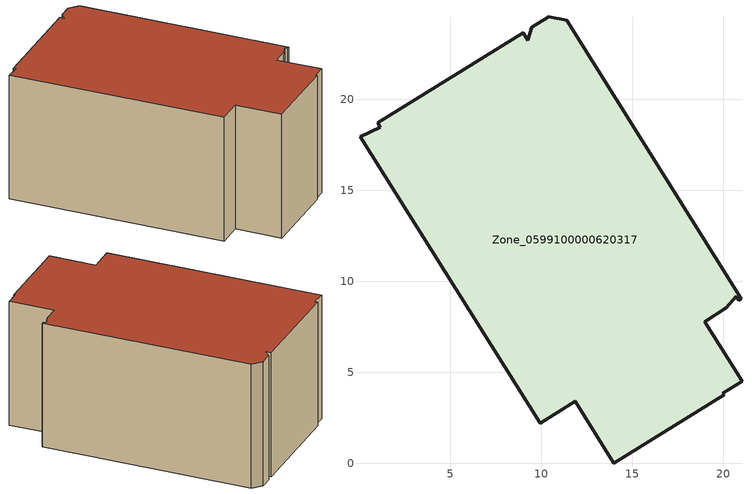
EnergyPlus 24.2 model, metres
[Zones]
Zone_0599100000620317
 floor ground (C_G): 20.17,8.54 18.98,7.8 21.03,4.51 19.99,3.87 20.05,3.77 13.99,0 11.87,3.42 9.95,2.22 0.08,17.94 1.17,18.48 1.03,18.71 9.01,23.67 9.26,23.26 9.48,23.97 10.42,24.55 11.42,24.35 20.99,9.05 20.84,8.96 20.7,9.17 z0
 wall outside (C_F): 13.99,0 20.05,3.77 19.99,3.87 21.03,4.51 18.98,7.8 20.17,8.54 20.7,9.17 20.84,8.96 20.99,9.05 11.42,24.35 10.42,24.55 9.48,23.97 9.26,23.26 9.01,23.67 1.03,18.71 1.17,18.48 0.08,17.94 9.95,2.22 11.87,3.42 13.99,0 z0:11.12
 roof outside (C_R): 9.26,23.26 9.01,23.67 1.03,18.71 1.17,18.48 0.08,17.94 9.95,2.22 11.87,3.42 13.99,0 20.05,3.77 19.99,3.87 21.03,4.51 18.98,7.8 20.17,8.54 20.7,9.17 20.84,8.96 20.99,9.05 11.42,24.35 10.42,24.55 9.48,23.97 z11.12
[BUILDING]
Pand.0599100000620317: North Axis=0; Terrain=City; Loads Convergence Tolerance Value=0.04; Temperature Convergence Tolerance Value=0.4; Solar Distribution=FullExterior; Maximum Number of Warmup Days=25; Minimum Number of Warmup Days=1
[Site:Location]
Rotterdam.The.Hague.AP_ZH_NLD Design_Conditions: Latitude=51.96; Longitude=4.45; Time Zone=1; Elevation=-4.5
[SITE:GROUNDTEMPERATURE:BUILDINGSURFACE]
18, 18, 18, 18, 18, 18, 18, 18, 18, 18, 18, 18
[MATERIAL] Thermal Absorptance=0.9; Solar Absorptance=0.7; Visible Absorptance=0.7
Name | Roughness | Thickness | Conductivity | Density | Specific Heat
G.D.1965 | MediumSmooth | 0.15 | 1 | 540 | 1210
F.D.1965 | Rough | 0.3 | 0.857143 | 1920 | 840
R.D.1965 | MediumRough | 0.2 | 0.08 | 1500 | 1000
[CONSTRUCTION]
C_G: G.D.1965
C_F: F.D.1965
C_R: R.D.1965
[ZONE]
Zone_0599100000620317: Type=1; Multiplier=1; Ceiling Height=Autocalculate; Volume=Autocalculate; Floor Area=autocalculate; Part of Total Floor Area=Yes
[ZONEINFILTRATION:DESIGNFLOWRATE]
Infil_Zone_0599100000620317: Zone or ZoneList or Space or SpaceList=Zone_0599100000620317; Schedule=AlwaysOn; Design Flow Rate Calculation Method=Flow/Area; Flow Rate per Floor Area=0.0042; Constant Term Coefficient=1; Temperature Term Coefficient=0; Velocity Term Coefficient=0; Velocity Squared Term Coefficient=0
[HVACTEMPLATE:ZONE:IDEALLOADSAIRSYSTEM]
Zone_0599100000620317: Maximum Heating Supply Air Temperature=50; Minimum Cooling Supply Air Temperature=13; Maximum Heating Supply Air Humidity Ratio=0.0156; Minimum Cooling Supply Air Humidity Ratio=0.0077; Heating Limit=NoLimit; Cooling Limit=NoLimit; Dehumidification Control Type=ConstantSensibleHeatRatio; Cooling Sensible Heat Ratio=0.7; Dehumidification Setpoint=60; Humidification Control Type=None; Humidification Setpoint=30; Outdoor Air Method=None; Outdoor Air Flow Rate per Person=0.00944; Outdoor Air Flow Rate per Zone Floor Area=0; Outdoor Air Flow Rate per Zone=0; Demand Controlled Ventilation Type=None; Outdoor Air Economizer Type=NoEconomizer; Heat Recovery Type=None; Sensible Heat Recovery Effectiveness=0.7; Latent Heat Recovery Effectiveness=0.65
[ZONECONTROL:THERMOSTAT]
ThermostatControl_Zone_0599100000620317: Zone or ZoneList=Zone_0599100000620317; Control Type Schedule=DualSetpointControlType; Control 1=Thermostat_Zone_0599100000620317; Temperature Difference Between Cutout And Setpoint=0
[THERMOSTATSETPOINT:DUALSETPOINT]
Thermostat_Zone_0599100000620317: Heating Setpoint Temperature Schedule=HeatingSetpoint_Zone_0599100000620317; Cooling Setpoint Temperature Schedule=CoolingSetpoint_Zone_0599100000620317
[SCHEDULE:COMPACT]
HeatingSetpoint_Zone_0599100000620317: Through: 12/31, For: AllDays, Until: 24:00, 21
CoolingSetpoint_Zone_0599100000620317: Through: 12/31, For: AllDays, Until: 24:00, 24
DualSetpointControlType: Through: 12/31, For: AllDays, Until: 24:00, 4
AlwaysOn: Through: 12/31, For: AllDays, Until: 24:00, 1
